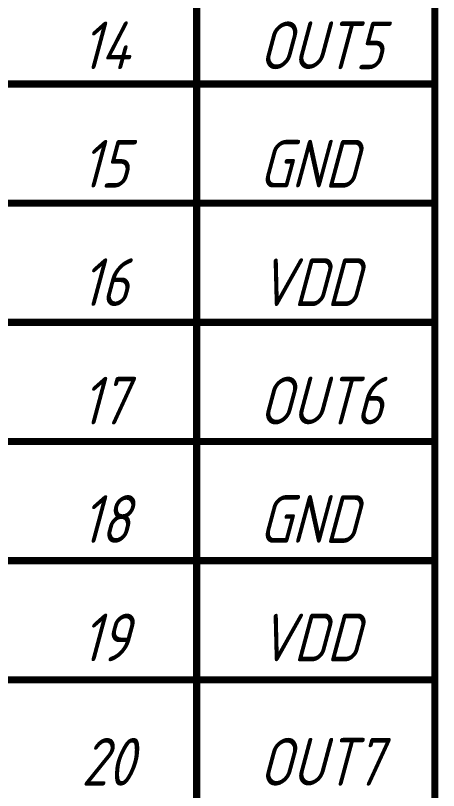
# Paper-space layout 'Layout1' of a CAD drawing. Extents: x -1 to 840, y -1 to 593.
# Drawn here: x 708.06 to 725.82, y 223.84 to 256.37 of the extents above; entities that cross this region are included whole.
import ezdxf

# ---------------------------------------------------------------- set-up
doc = ezdxf.new("R2010")
doc.units = 0
doc.header["$MEASUREMENT"] = 0
doc.layers.add('Sheet', color=255, linetype='CONTINUOUS')
doc.styles.add('GOST type A0', font='', dxfattribs={"oblique": 15, "height": 3.5})
doc.styles.get('GOST type A0').set_extended_font_data('GOST type A')

psp = doc.layouts.get("Layout1")

# ---------------------------------------------------------------- linework, layer by layer
at = {"layer": 'Sheet', "color": 7, "const_width": 0.3}
psp.add_lwpolyline([(705.698, 328.489), (725.667, 328.489), (725.667, 203.476), (705.698, 203.476), (705.698, 328.489)], close=True, dxfattribs=at)
for points in [[(715.667, 328.489), (715.667, 203.476)], [(705.698, 253.494), (725.667, 253.494)], [(705.698, 248.492), (725.667, 248.492)], [(705.698, 243.49), (725.667, 243.49)], [(705.698, 238.489), (725.667, 238.489)], [(705.698, 233.487), (725.667, 233.487)], [(705.698, 228.485), (725.667, 228.485)]]:
    psp.add_lwpolyline(points, dxfattribs=at)

# ---------------------------------------------------------------- texts
at = {"layer": 'Sheet', "color": 7, "style": 'GOST type A0', "oblique": 15}
for s, p in [('14', (710.822, 254.115)), ('OUT5', (718.276, 254.115)), ('15', (710.822, 249.144)), ('GND', (718.276, 249.144)), ('16', (710.822, 244.174)), ('VDD', (718.276, 244.174)), ('17', (710.822, 239.203)), ('OUT6', (718.276, 239.203)), ('18', (710.822, 234.232)), ('GND', (718.276, 234.232)), ('19', (710.822, 229.262)), ('VDD', (718.276, 229.262)), ('20', (710.822, 224.042)), ('OUT7', (718.276, 224.042))]:
    psp.add_text(s, height=2, dxfattribs=at).set_placement(p)

doc.saveas('drawing.dxf')
